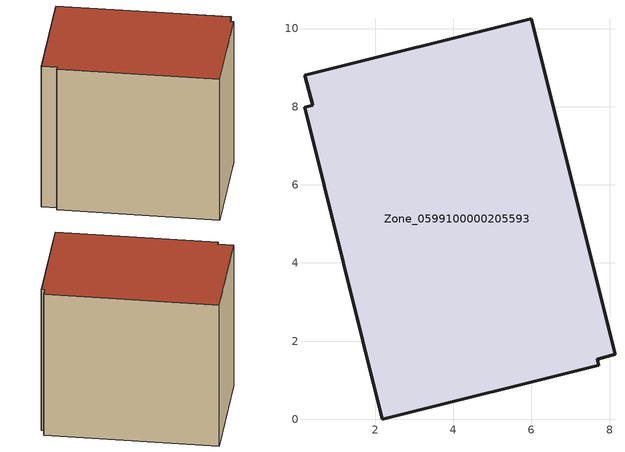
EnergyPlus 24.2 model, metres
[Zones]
Zone_0599100000205593
 floor ground (C_G): 6,10.25 8.14,1.66 7.69,1.53 7.72,1.38 2.18,0 0.19,7.99 0.4,8.04 0.2,8.81 z0
 wall outside (C_F): 6,10.25 0.2,8.81 0.4,8.04 0.19,7.99 2.18,0 7.72,1.38 7.69,1.53 8.14,1.66 6,10.25 z0:8.19
 roof outside (C_R): 8.14,1.66 6,10.25 0.2,8.81 0.4,8.04 0.19,7.99 2.18,0 7.72,1.38 7.69,1.53 z8.19
[BUILDING]
Pand.0599100000205593: North Axis=0; Terrain=City; Loads Convergence Tolerance Value=0.04; Temperature Convergence Tolerance Value=0.4; Solar Distribution=FullExterior; Maximum Number of Warmup Days=25; Minimum Number of Warmup Days=1
[Site:Location]
Rotterdam.The.Hague.AP_ZH_NLD Design_Conditions: Latitude=51.96; Longitude=4.45; Time Zone=1; Elevation=-4.5
[SITE:GROUNDTEMPERATURE:BUILDINGSURFACE]
18, 18, 18, 18, 18, 18, 18, 18, 18, 18, 18, 18
[MATERIAL] Thermal Absorptance=0.9; Solar Absorptance=0.7; Visible Absorptance=0.7
Name | Roughness | Thickness | Conductivity | Density | Specific Heat
G.TC.1965-1974 | MediumSmooth | 0.15 | 0.882353 | 540 | 1210
F.TC.1965-1974 | Rough | 0.3 | 0.697674 | 1920 | 840
R.TC.1965-1974 | MediumRough | 0.2 | 0.232558 | 1500 | 1000
[CONSTRUCTION]
C_G: G.TC.1965-1974
C_F: F.TC.1965-1974
C_R: R.TC.1965-1974
[ZONE]
Zone_0599100000205593: Type=1; Multiplier=1; Ceiling Height=Autocalculate; Volume=Autocalculate; Floor Area=autocalculate; Part of Total Floor Area=Yes
[ZONEINFILTRATION:DESIGNFLOWRATE]
Infil_Zone_0599100000205593: Zone or ZoneList or Space or SpaceList=Zone_0599100000205593; Schedule=AlwaysOn; Design Flow Rate Calculation Method=Flow/Area; Flow Rate per Floor Area=0.003; Constant Term Coefficient=1; Temperature Term Coefficient=0; Velocity Term Coefficient=0; Velocity Squared Term Coefficient=0
[HVACTEMPLATE:ZONE:IDEALLOADSAIRSYSTEM]
Zone_0599100000205593: Maximum Heating Supply Air Temperature=50; Minimum Cooling Supply Air Temperature=13; Maximum Heating Supply Air Humidity Ratio=0.0156; Minimum Cooling Supply Air Humidity Ratio=0.0077; Heating Limit=NoLimit; Cooling Limit=NoLimit; Dehumidification Control Type=ConstantSensibleHeatRatio; Cooling Sensible Heat Ratio=0.7; Dehumidification Setpoint=60; Humidification Control Type=None; Humidification Setpoint=30; Outdoor Air Method=None; Outdoor Air Flow Rate per Person=0.00944; Outdoor Air Flow Rate per Zone Floor Area=0; Outdoor Air Flow Rate per Zone=0; Demand Controlled Ventilation Type=None; Outdoor Air Economizer Type=NoEconomizer; Heat Recovery Type=None; Sensible Heat Recovery Effectiveness=0.7; Latent Heat Recovery Effectiveness=0.65
[ZONECONTROL:THERMOSTAT]
ThermostatControl_Zone_0599100000205593: Zone or ZoneList=Zone_0599100000205593; Control Type Schedule=DualSetpointControlType; Control 1=Thermostat_Zone_0599100000205593; Temperature Difference Between Cutout And Setpoint=0
[THERMOSTATSETPOINT:DUALSETPOINT]
Thermostat_Zone_0599100000205593: Heating Setpoint Temperature Schedule=HeatingSetpoint_Zone_0599100000205593; Cooling Setpoint Temperature Schedule=CoolingSetpoint_Zone_0599100000205593
[SCHEDULE:COMPACT]
HeatingSetpoint_Zone_0599100000205593: Through: 12/31, For: AllDays, Until: 24:00, 21
CoolingSetpoint_Zone_0599100000205593: Through: 12/31, For: AllDays, Until: 24:00, 24
DualSetpointControlType: Through: 12/31, For: AllDays, Until: 24:00, 4
AlwaysOn: Through: 12/31, For: AllDays, Until: 24:00, 1
